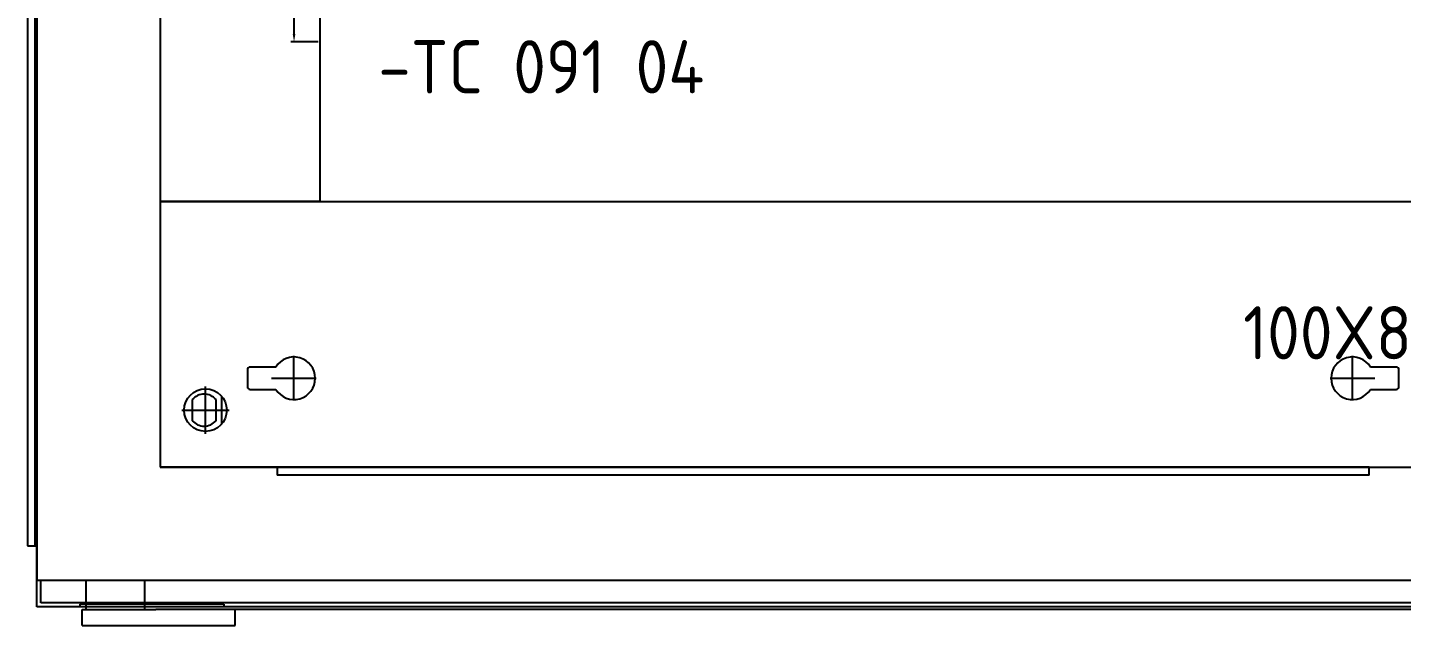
# Model space of a CAD drawing. Header units: millimetres. Extents: x 37984 to 70752, y 14140 to 37584.
# Drawn here: x 39014 to 39531, y 30760 to 30985 of the extents above; entities that cross this region are included whole.
import ezdxf
from ezdxf.enums import TextEntityAlignment as Align

# ---------------------------------------------------------------- set-up
doc = ezdxf.new("R2010")
doc.units = ezdxf.units.MM
doc.layers.add('! NO PLOT !', color=7, linetype='Continuous', true_color=0xff75dd, plot=False)
doc.layers.add('000-PI-Oprema', color=30, linetype='Continuous', lineweight=5)
for name, color, linetype in [('000-PI-ORMAR', 2, 'Continuous'), ('000-PI_TEXT', 7, 'Continuous'), ('002-PI-Kabelska kanalica', 150, 'Continuous')]:
    doc.layers.add(name, color=color, linetype=linetype)
doc.styles.add('PI0', font='isocpeur.ttf', dxfattribs={"width": 0.9})
doc.styles.get("Standard").update_dxf_attribs({"font": 'arial.ttf'})
doc.dimstyles.new('ISO-25', dxfattribs={"dimtxt": 4, "dimasz": 3, "dimexe": 1.25, "dimexo": 0.625, "dimtad": 1, "dimtxsty": 'Standard', "dimcen": 3, "dimadec": 0, "dimazin": 0, "dimtfac": 1, "dimtmove": 0, "dimatfit": 3, "dimfxl": 1, "dimarcsym": 0})

# ---------------------------------------------------------------- blocks, each defined once
blk = doc.blocks.new('8606.000_montažna')
at = {"layer": '! NO PLOT !'}
for p, q in [((50733.69, 36584.52), (50733.69, 36601.32)), ((51132.09, 36584.52), (51132.09, 36601.32)), ((50716.19, 36596.12), (50716.19, 36589.72)), ((50726.89, 36597.12), (50717.19, 36597.12)), ((51148.59, 36597.12), (51138.9, 36597.12)), ((51149.59, 36589.72), (51149.59, 36596.12)), ((50725.29, 36592.92), (50742.09, 36592.92)), ((51123.69, 36592.92), (51140.49, 36592.92)), ((50700.39, 36572.52), (50700.39, 36589.32)), ((50706.39, 36586.21), (50706.39, 36575.63)), ((50717.19, 36588.72), (50726.89, 36588.72)), ((51138.9, 36588.72), (51148.59, 36588.72)), ((50691.99, 36580.92), (50708.79, 36580.92)), ((50695.39, 36584.89), (50695.39, 36576.95)), ((50704.39, 36576.95), (50704.39, 36584.89))]:
    blk.add_line(p, q, dxfattribs=at)
blk.add_circle((50700.39, 36580.92), 8, dxfattribs=at)
for centre, radius, start, end in [((50717.19, 36596.12), 1, 90, 180), ((50733.69, 36592.92), 8, 211.6682, 148.3318), ((51132.09, 36592.92), 8, 31.6682, 328.3318), ((51148.59, 36596.12), 1, 0, 90), ((50699.89, 36580.92), 6, 41.4096, 138.5904), ((50717.19, 36589.72), 1, 180, 270), ((51148.59, 36589.72), 1, 270, 0), ((50699.89, 36580.92), 6, 221.4096, 318.5904)]:
    blk.add_arc(centre, radius, start, end, dxfattribs=at)
at = {"layer": '000-PI-ORMAR'}
for p, q in [((50683.39, 38449.42), (50683.39, 36559.42)), ((50727.39, 36559.42), (50683.39, 36559.42)), ((51138.39, 36559.42), (50727.39, 36559.42)), ((50727.39, 36559.42), (50727.39, 36556.42)), ((51138.39, 36556.42), (50727.39, 36556.42)), ((51138.39, 36559.42), (51182.39, 36559.42)), ((51138.39, 36556.42), (51138.39, 36559.42))]:
    blk.add_line(p, q, dxfattribs=at)
blk = doc.blocks.new('*U743')
at = {"layer": '002-PI-Kabelska kanalica'}
for p, q in [((-20, 1420), (40, 1420)), ((-20, -100), (-20, 1420)), ((40, -100), (40, 1420))]:
    blk.add_line(p, q, dxfattribs=at)
blk = doc.blocks.new('*D1142')
at = {"layer": '! NO PLOT !', "color": 0, "lineweight": -2, "ltscale": 0.25, "transparency": 16777216}
for p, q in [((39123.55, 31279.4), (39113.26, 31279.4)), ((39114.51, 30982.4), (39114.51, 31276.4)), ((39123.55, 30979.4), (39113.26, 30979.4))]:
    blk.add_line(p, q, dxfattribs=at)
at = {"layer": '! NO PLOT !', "color": 0, "ltscale": 0.25, "transparency": 16777216}
for points in [[(39114.01, 31276.4), (39115.01, 31276.4), (39114.51, 31279.4)], [(39114.01, 30982.4), (39115.01, 30982.4), (39114.51, 30979.4)]]:
    blk.add_solid(points, dxfattribs=at)
at = {"layer": 'Defpoints', "color": 0, "ltscale": 0.25, "transparency": 16777216}
for p in [(39114.51, 31279.4), (39124.17, 31279.4), (39124.17, 30979.4)]:
    blk.add_point(p, dxfattribs=at)
at = {"layer": '! NO PLOT !', "color": 0, "ltscale": 0.25, "transparency": 16777216, "insert": (39111.84, 31129.4), "char_height": 4, "attachment_point": 5, "rotation": 90}
blk.add_mtext('300', dxfattribs=at)
blk = doc.blocks.new('*U527')
at = {"layer": '002-PI-Kabelska kanalica'}
for p, q in [((-20, -100), (-20, 791)), ((80, -100), (80, 791)), ((-20, -100), (80, -100))]:
    blk.add_line(p, q, dxfattribs=at)

msp = doc.modelspace()

# ---------------------------------------------------------------- linework, layer by layer
at = {"layer": '! NO PLOT !', "ltscale": 0.25}
msp.add_line((39124.172, 31139.404), (39124.172, 30919.404), dxfattribs=at)
at = {"layer": '! NO PLOT !'}
for p, q in [((39081.172, 30831.979), (39081.172, 30849.829)), ((39072.247, 30840.904), (39090.097, 30840.904))]:
    msp.add_line(p, q, dxfattribs=at)
at = {"layer": '000-PI-ORMAR'}
for p, q in [((39017.684, 32761.404), (39017.684, 30776.904)), ((39014.172, 32740.904), (39014.172, 30789.904)), ((39016.89, 32740.904), (39016.89, 30789.904)), ((39017.672, 30789.904), (39017.672, 32740.766)), ((39014.172, 30789.904), (39017.684, 30789.904)), ((39017.672, 30766.904), (39017.672, 30789.904)), ((39017.684, 30776.904), (39609.684, 30776.904)), ((39019.172, 30768.404), (39019.172, 30776.904)), ((39036.172, 30776.904), (39036.172, 30765.904)), ((39058.172, 30776.904), (39058.172, 30765.904)), ((39036.172, 30768.404), (39019.172, 30768.404)), ((39033.848, 30767.904), (39033.848, 30766.904)), ((39088.107, 30767.904), (39033.848, 30767.904)), ((39591.172, 30768.404), (39036.172, 30768.404)), ((39088.107, 30767.904), (39088.107, 30766.904)), ((39036.172, 30766.904), (39017.672, 30766.904)), ((39092.905, 30766.904), (39031.633, 30766.904)), ((39034.71, 30765.904), (39036.172, 30765.904)), ((39034.71, 30759.904), (39034.71, 30765.904)), ((39591.172, 30766.904), (39036.172, 30766.904)), ((39036.172, 30765.904), (39040.429, 30765.904)), ((39040.429, 30765.904), (39062.541, 30765.904)), ((39564.802, 30765.904), (39062.541, 30765.904)), ((39092.361, 30759.904), (39092.361, 30765.904)), ((39534.361, 30766.904), (39092.905, 30766.904)), ((39034.71, 30759.904), (39092.361, 30759.904))]:
    msp.add_line(p, q, dxfattribs=at)

# ---------------------------------------------------------------- block references
for name, p, rotation in [('*U743', (39104.172, 32339.404), 180), ('*U527', (39164.172, 30899.404), 270)]:
    msp.add_blockref(name, p, dxfattribs=dict(rotation=rotation))
at = {"layer": '000-PI-Oprema'}
msp.add_blockref('8606.000_montažna', (-11619.223, -5740.014), dxfattribs=at)

# ---------------------------------------------------------------- texts
at = {"insert": (39509.672, 30870.006), "char_height": 20, "width": 16.78721, "attachment_point": 5, "style": 'PI0'}
msp.add_mtext('100X{\\fISOCPEUR|b0|i0|c238|p34;8}0', dxfattribs=at)
at = {"layer": '000-PI_TEXT', "style": 'PI0', "width": 0.9}
msp.add_text('-TC 091 04', height=20, dxfattribs=at).set_placement((39207.544, 30970.083), align=Align.MIDDLE)

# ---------------------------------------------------------------- dimensions: what is measured, and where the dimension line sits
at = {"layer": '! NO PLOT !', "ltscale": 0.25}
dim = msp.add_linear_dim(base=(39114.509, 31279.404), p1=(39124.172, 30979.404), p2=(39124.172, 31279.404), angle=90, dimstyle='ISO-25', dxfattribs=at)
dim.commit()
dim.dimension.update_dxf_attribs({"geometry": '*D1142', "text_midpoint": (39111.841, 31129.404)})

doc.saveas('drawing.dxf')
